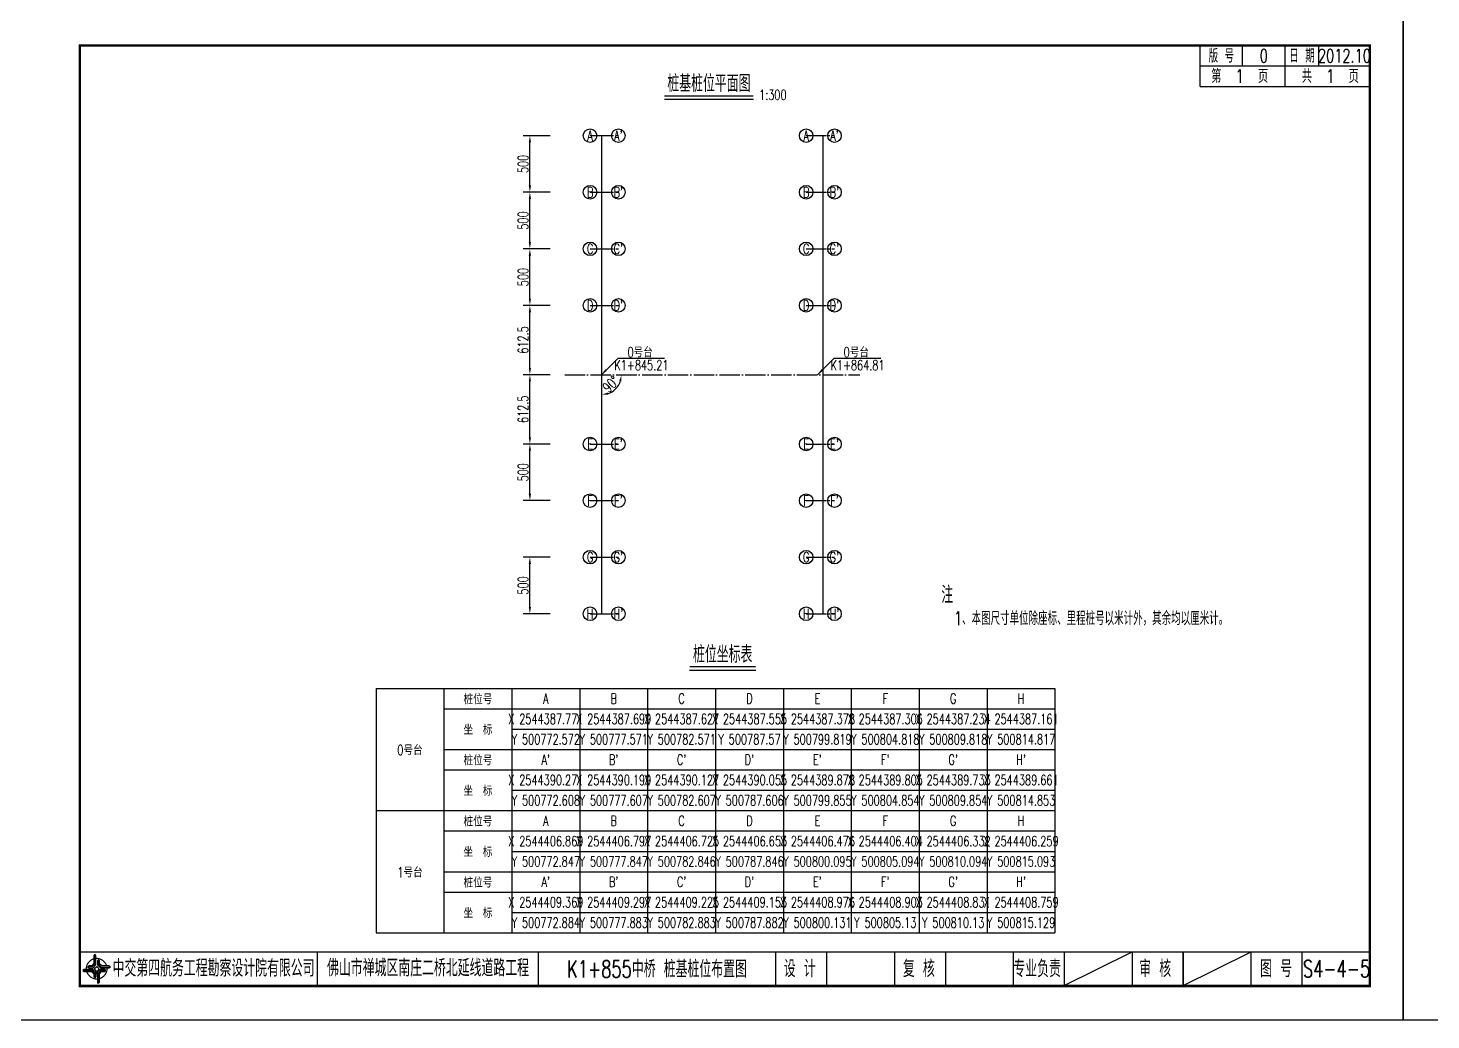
# Model space of a CAD drawing. Header units: millimetres. Extents: x -51 to 12129, y -1309 to -715.
# Drawn here: x 1224.3 to 1637.5, y -1308.7 to -1016.5 of the extents above; entities that cross this region are included whole.
import ezdxf
from ezdxf.enums import TextEntityAlignment as Align

# ---------------------------------------------------------------- set-up
doc = ezdxf.new("R2010")
doc.units = ezdxf.units.MM
doc.header["$LTSCALE"] = 0.25
doc.linetypes.add('ACAD_ISO04W100', pattern=[30, 24, -3, 0, -3])
for name, color, linetype in [('中心线', 3, 'ACAD_ISO04W100'), ('图框', 7, 'Continuous'), ('尺寸标注', 2, 'Continuous'), ('文字', 7, 'Continuous'), ('标注', 4, 'Continuous'), ('次轮廓线', 7, 'Continuous'), ('轮廓线', 1, 'Continuous')]:
    doc.layers.add(name, color=color, linetype=linetype)
doc.styles.get("Standard").update_dxf_attribs({"font": 'simplex1.shx', "width": 0.7, "bigfont": 'hztxt.shx'})
doc.dimstyles.get("Standard").update_dxf_attribs({"dimscale": 0, "dimtxt": 3, "dimasz": 2, "dimexe": 1, "dimexo": 1, "dimgap": 0.5, "dimtad": 1, "dimdec": 1, "dimzin": 9, "dimdsep": 46, "dimtxsty": 'Standard', "dimcen": 0.5, "dimclrd": 256, "dimclre": 256, "dimclrt": 256, "dimadec": 1, "dimazin": 2, "dimtfac": 1, "dimtdec": 1, "dimtix": 1, "dimtmove": 2, "dimatfit": 3, "dimfxl": 0, "dimtolj": 1, "dimtzin": 0, "dimlwd": -1, "dimlwe": -1, "dimarcsym": 0})
doc.dimstyles.new('比例1：100', dxfattribs={"dimtxt": 3, "dimasz": 2, "dimexe": 2, "dimexo": 1, "dimgap": 0.5, "dimtad": 1, "dimlfac": 10, "dimzin": 13, "dimdsep": 46, "dimtxsty": 'Standard', "dimcen": -0.09, "dimclrd": 256, "dimclre": 256, "dimclrt": 7, "dimaunit": 1, "dimadec": 0, "dimazin": 2, "dimtfac": 0.0005, "dimtix": 1, "dimtmove": 2, "dimatfit": 3, "dimfxl": 0, "dimtolj": 1, "dimtzin": 13, "dimarcsym": 0})
doc.dimstyles.new('比例1：25', dxfattribs={"dimtxt": 3, "dimasz": 2, "dimexe": 1, "dimexo": 1, "dimgap": 1, "dimtad": 1, "dimdec": 1, "dimlfac": 2.5, "dimzin": 9, "dimdsep": 46, "dimtxsty": 'Standard', "dimcen": -0.09, "dimclrd": 4, "dimclre": 4, "dimclrt": 7, "dimaunit": 1, "dimadec": 0, "dimazin": 0, "dimtfac": 0.0005, "dimtdec": 1, "dimtix": 1, "dimtmove": 2, "dimatfit": 3, "dimfxl": 0, "dimtolj": 1, "dimtzin": 13, "dimarcsym": 0})
doc.dimstyles.new('比例1：300', dxfattribs={"dimtxt": 3, "dimasz": 2, "dimexe": 2, "dimexo": 1, "dimgap": 0.5, "dimtad": 1, "dimlfac": 30, "dimzin": 13, "dimdsep": 46, "dimtxsty": 'Standard', "dimcen": -0.09, "dimclrd": 256, "dimclre": 256, "dimclrt": 7, "dimaunit": 1, "dimadec": 0, "dimazin": 2, "dimtfac": 0.0005, "dimtix": 1, "dimtmove": 2, "dimatfit": 3, "dimfxl": 0, "dimtolj": 1, "dimtzin": 13, "dimarcsym": 0})

# ---------------------------------------------------------------- blocks, each defined once
blk = doc.blocks.new('*D1118')
at = {"layer": 'Defpoints', "color": 0}
for p in [(1372.09, -1172.34), (1813.16, -1172.34), (1393.16, -1189.01)]:
    blk.add_point(p, dxfattribs=at)
at = {"layer": '标注', "lineweight": -2}
for p, q in [((1378.09, -1172.34), (1370.09, -1172.34)), ((1372.09, -1187.01), (1372.09, -1174.34)), ((1378.09, -1189.01), (1370.09, -1189.01))]:
    blk.add_line(p, q, dxfattribs=at)
at = {"layer": '标注'}
for points in [[(1371.76, -1174.34), (1372.43, -1174.34), (1372.09, -1172.34)], [(1371.76, -1187.01), (1372.43, -1187.01), (1372.09, -1189.01)]]:
    blk.add_solid(points, dxfattribs=at)
at = {"layer": '标注', "color": 7, "insert": (1370.09, -1180.68), "char_height": 3, "attachment_point": 5, "rotation": 90}
blk.add_mtext('\\A1;500', dxfattribs=at)
blk = doc.blocks.new('*D1119')
at = {"layer": 'Defpoints', "color": 0}
for p in [(1372.09, -1139.01), (1393.99, -1139.01), (1393.99, -1155.68)]:
    blk.add_point(p, dxfattribs=at)
at = {"layer": '标注', "lineweight": -2}
for p, q in [((1378.09, -1139.01), (1370.09, -1139.01)), ((1372.09, -1153.68), (1372.09, -1141.01)), ((1378.09, -1155.68), (1370.09, -1155.68))]:
    blk.add_line(p, q, dxfattribs=at)
at = {"layer": '标注'}
for points in [[(1371.76, -1141.01), (1372.43, -1141.01), (1372.09, -1139.01)], [(1371.76, -1153.68), (1372.43, -1153.68), (1372.09, -1155.68)]]:
    blk.add_solid(points, dxfattribs=at)
at = {"layer": '标注', "color": 7, "insert": (1370.09, -1147.34), "char_height": 3, "attachment_point": 5, "rotation": 90}
blk.add_mtext('\\A1;500', dxfattribs=at)
blk = doc.blocks.new('*D1120')
at = {"layer": 'Defpoints', "color": 0}
for p in [(1372.09, -1118.59), (1393.16, -1118.59), (1393.99, -1139.01)]:
    blk.add_point(p, dxfattribs=at)
at = {"layer": '标注', "lineweight": -2}
for p, q in [((1378.09, -1118.59), (1370.09, -1118.59)), ((1372.09, -1137.01), (1372.09, -1120.59)), ((1378.09, -1139.01), (1370.09, -1139.01))]:
    blk.add_line(p, q, dxfattribs=at)
at = {"layer": '标注'}
for points in [[(1371.76, -1120.59), (1372.43, -1120.59), (1372.09, -1118.59)], [(1371.76, -1137.01), (1372.43, -1137.01), (1372.09, -1139.01)]]:
    blk.add_solid(points, dxfattribs=at)
at = {"layer": '标注', "color": 7, "insert": (1370.09, -1128.8), "char_height": 3, "attachment_point": 5, "rotation": 90}
blk.add_mtext('\\A1;612.5', dxfattribs=at)
blk = doc.blocks.new('*D1121')
at = {"layer": 'Defpoints', "color": 0}
for p in [(1372.09, -1098.18), (1393.99, -1098.18), (1393.16, -1118.59)]:
    blk.add_point(p, dxfattribs=at)
at = {"layer": '标注', "lineweight": -2}
for p, q in [((1378.09, -1098.18), (1370.09, -1098.18)), ((1372.09, -1116.59), (1372.09, -1100.18)), ((1378.09, -1118.59), (1370.09, -1118.59))]:
    blk.add_line(p, q, dxfattribs=at)
at = {"layer": '标注'}
for points in [[(1371.76, -1100.18), (1372.43, -1100.18), (1372.09, -1098.18)], [(1371.76, -1116.59), (1372.43, -1116.59), (1372.09, -1118.59)]]:
    blk.add_solid(points, dxfattribs=at)
at = {"layer": '标注', "color": 7, "insert": (1370.09, -1108.38), "char_height": 3, "attachment_point": 5, "rotation": 90}
blk.add_mtext('\\A1;612.5', dxfattribs=at)
blk = doc.blocks.new('*D1122')
at = {"layer": 'Defpoints', "color": 0}
for p in [(1372.09, -1081.51), (1393.16, -1081.51), (1393.16, -1098.18)]:
    blk.add_point(p, dxfattribs=at)
at = {"layer": '标注', "lineweight": -2}
for p, q in [((1378.09, -1081.51), (1370.09, -1081.51)), ((1372.09, -1096.18), (1372.09, -1083.51)), ((1378.09, -1098.18), (1370.09, -1098.18))]:
    blk.add_line(p, q, dxfattribs=at)
at = {"layer": '标注'}
for points in [[(1371.76, -1083.51), (1372.43, -1083.51), (1372.09, -1081.51)], [(1371.76, -1096.18), (1372.43, -1096.18), (1372.09, -1098.18)]]:
    blk.add_solid(points, dxfattribs=at)
at = {"layer": '标注', "color": 7, "insert": (1370.09, -1089.84), "char_height": 3, "attachment_point": 5, "rotation": 90}
blk.add_mtext('\\A1;500', dxfattribs=at)
blk = doc.blocks.new('*D1123')
at = {"layer": 'Defpoints', "color": 0}
for p in [(1372.09, -1064.84), (1393.16, -1064.84), (1393.16, -1081.51)]:
    blk.add_point(p, dxfattribs=at)
at = {"layer": '标注', "lineweight": -2}
for p, q in [((1378.09, -1064.84), (1370.09, -1064.84)), ((1372.09, -1079.51), (1372.09, -1066.84)), ((1378.09, -1081.51), (1370.09, -1081.51))]:
    blk.add_line(p, q, dxfattribs=at)
at = {"layer": '标注'}
for points in [[(1371.76, -1066.84), (1372.43, -1066.84), (1372.09, -1064.84)], [(1371.76, -1079.51), (1372.43, -1079.51), (1372.09, -1081.51)]]:
    blk.add_solid(points, dxfattribs=at)
at = {"layer": '标注', "color": 7, "insert": (1370.09, -1073.18), "char_height": 3, "attachment_point": 5, "rotation": 90}
blk.add_mtext('\\A1;500', dxfattribs=at)
blk = doc.blocks.new('*D1124')
at = {"layer": 'Defpoints', "color": 0}
for p in [(1372.09, -1048.18), (1393.16, -1048.18), (1393.99, -1064.84)]:
    blk.add_point(p, dxfattribs=at)
at = {"layer": '标注', "lineweight": -2}
for p, q in [((1378.09, -1048.18), (1370.09, -1048.18)), ((1372.09, -1062.84), (1372.09, -1050.18)), ((1378.09, -1064.84), (1370.09, -1064.84))]:
    blk.add_line(p, q, dxfattribs=at)
at = {"layer": '标注'}
for points in [[(1371.76, -1050.18), (1372.43, -1050.18), (1372.09, -1048.18)], [(1371.76, -1062.84), (1372.43, -1062.84), (1372.09, -1064.84)]]:
    blk.add_solid(points, dxfattribs=at)
at = {"layer": '标注', "color": 7, "insert": (1370.09, -1056.51), "char_height": 3, "attachment_point": 5, "rotation": 90}
blk.add_mtext('\\A1;500', dxfattribs=at)
blk = doc.blocks.new('*D1770')
at = {"layer": 'Defpoints', "color": 0}
for p in [(6802.01, -1239.17), (1359.98, -1242.17), (6754.34, -1242.17)]:
    blk.add_point(p, dxfattribs=at)
at = {"layer": '标注', "color": 4, "lineweight": -2}
for p, q in [((6754.34, -1237.17), (6754.34, -1235.17)), ((6760.34, -1239.17), (6753.34, -1239.17)), ((6754.34, -1239.17), (6754.34, -1242.17)), ((6748.34, -1242.17), (6755.34, -1242.17)), ((6754.34, -1244.17), (6754.34, -1246.17))]:
    blk.add_line(p, q, dxfattribs=at)
at = {"layer": '标注', "color": 4}
for points in [[(6754.01, -1237.17), (6754.67, -1237.17), (6754.34, -1239.17)], [(6754.01, -1244.17), (6754.67, -1244.17), (6754.34, -1242.17)]]:
    blk.add_solid(points, dxfattribs=at)
at = {"layer": '标注', "color": 7, "insert": (6751.84, -1240.67), "char_height": 3, "attachment_point": 5, "rotation": 90}
blk.add_mtext('\\A1;7.5', dxfattribs=at)
blk = doc.blocks.new('*D1882')
at = {"layer": 'Defpoints', "color": 0}
for p in [(1393.16, -1048.18), (1382.35, -1118.59), (1469.3, -1118.59), (1396.12, -1123.72), (1393.16, -1189.01)]:
    blk.add_point(p, dxfattribs=at)
at = {"layer": '标注', "lineweight": -2}
blk.add_arc((1393.16, -1118.59), 5.92, 289.4563, 340.5437, dxfattribs=at)
at = {"layer": '标注'}
for points in [[(1398.41, -1120.51), (1399.07, -1120.62), (1399.08, -1118.59)], [(1395.19, -1124.5), (1395.07, -1123.84), (1393.16, -1124.51)]]:
    blk.add_solid(points, dxfattribs=at)
at = {"layer": '标注', "color": 7, "insert": (1395.93, -1121.36), "char_height": 3, "attachment_point": 5, "rotation": 45}
blk.add_mtext('\\A1;90°', dxfattribs=at)
blk = doc.blocks.new('series')
at = {"width": 0.75}
for tag, height, p in [('页码', 4, (-35, -19)), ('图名', 5, (-220, -282)), ('图号', 5, (-20, -282))]:
    blk.add_attdef(tag, text='', height=height, dxfattribs=at).set_placement(p, align=Align.MIDDLE_CENTER)
blk = doc.blocks.new('123')
at = {"layer": '图框', "color": 2}
blk.add_lwpolyline([(369.33, -1011.65), (369.33, -714.65), (-50.67, -714.65), (-50.67, -1011.65)], close=True, dxfattribs=at)
blk = doc.blocks.new('tb')
at = {"lineweight": -3}
h = blk.add_hatch(color=256, dxfattribs=at)
h.paths.add_polyline_path([(-1.23, -0.13), (-3.78, -0.14), (-4.14, -0.41), (-1.4, -0.44), (-0.56, -1.24), (-0.54, -2.62), (-0.27, -2.2), (-0.26, -1.06)])
h.paths.add_polyline_path([(0.13, -1.08), (0.14, -3.86), (0.41, -4.26), (0.44, -1.24), (1.25, -0.43), (2.66, -0.43), (2.26, -0.16), (1.07, -0.15)])
h.paths.add_polyline_path([(1.08, 0.3), (3.62, 0.3), (4.02, 0.56), (1.25, 0.57), (0.43, 1.39), (0.43, 2.8), (0.16, 2.41), (0.15, 1.24)])
h.paths.add_polyline_path([(-0.28, 1.21), (-0.28, 3.99), (-0.56, 4.39), (-0.57, 1.41), (-1.38, 0.6), (-2.74, 0.56), (-2.33, 0.3), (-1.2, 0.29)])
for p, q in [((-0.56, 4.39), (-0.57, 1.41)), ((-1.38, 0.6), (-2.74, 0.56)), ((-0.57, 1.41), (-1.38, 0.6)), ((0.43, 2.8), (0.43, 1.39)), ((0.43, 1.39), (1.25, 0.57)), ((1.25, 0.57), (4.02, 0.56)), ((-4.14, -0.41), (-1.4, -0.44)), ((-1.4, -0.44), (-0.56, -1.24)), ((-0.56, -1.24), (-0.54, -2.62)), ((0.41, -4.26), (0.44, -1.24)), ((0.44, -1.24), (1.25, -0.43)), ((1.25, -0.43), (2.66, -0.43))]:
    blk.add_line(p, q, dxfattribs=at)
at = {"lineweight": -3, "flags": 128}
for points in [[(-0.9, 3.99), (-0.9, 1.58), (-1.53, 0.91), (-2.34, 0.91), (-2.74, 0.56), (-2.33, 0.3), (-1.2, 0.29), (-0.28, 1.21), (-0.28, 3.99), (-0.56, 4.39)], [(-0.04, 0.77), (0.68, 0.04), (-0.04, -0.69), (-0.77, 0.05)], [(3.62, 0.92), (1.43, 0.92), (0.77, 1.54), (0.77, 2.38), (0.43, 2.8), (0.16, 2.41), (0.15, 1.24), (1.08, 0.3), (3.62, 0.3), (4.02, 0.56)], [(-3.73, -0.76), (-1.54, -0.76), (-0.89, -1.39), (-0.89, -2.21), (-0.54, -2.62), (-0.27, -2.2), (-0.26, -1.06), (-1.23, -0.13), (-3.78, -0.14), (-4.14, -0.41)], [(0.75, -3.85), (0.75, -1.43), (1.4, -0.78), (2.26, -0.78), (2.66, -0.43), (2.26, -0.16), (1.07, -0.15), (0.13, -1.08), (0.14, -3.86), (0.41, -4.26)]]:
    blk.add_lwpolyline(points, close=True, dxfattribs=at)
at = {"lineweight": -3, "const_width": 0.35, "flags": 128}
for points in [[(-0.9, 3.02, 0.324167), (-3.16, -0.14)], [(2.88, 0.92, 0.324403), (-0.24, 3.15)], [(0.75, -2.86, 0.325418), (3.02, 0.26)], [(-2.98, -0.76, 0.322976), (0.14, -2.98)]]:
    blk.add_lwpolyline(points, format="xyb", dxfattribs=at)

msp = doc.modelspace()

# ---------------------------------------------------------------- linework, layer by layer
for p, q in [((1529.33091, -1298.65472), (1549.33091, -1288.65472)), ((1564.33091, -1298.65472), (1584.33091, -1288.65472))]:
    msp.add_line(p, q)
for points, const_width in [([(1619.54252, -1021.65472), (1239.54252, -1021.65472), (1239.54252, -1298.65472), (1619.54252, -1298.65472), (1619.54252, -1021.65472)], 0.7), ([(1239.54252, -1288.65472), (1619.54252, -1288.65472)], 0.4), ([(1514.54252, -1298.65472), (1514.54252, -1288.65472)], 0.4), ([(1529.54252, -1298.65472), (1529.54252, -1288.65472)], 0.4), ([(1549.54252, -1298.65472), (1549.54252, -1288.65472)], 0.4), ([(1564.54252, -1298.65472), (1564.54252, -1288.65472)], 0.4), ([(1584.54252, -1298.65472), (1584.54252, -1288.65472)], 0.4), ([(1599.54252, -1298.65472), (1599.54252, -1288.65472)], 0.4)]:
    msp.add_lwpolyline(points, dxfattribs=dict(const_width=const_width))
at = {"layer": '中心线'}
for p, q in [((1389.82451, -1048.17571), (1398.15785, -1048.17571)), ((1453.49118, -1048.17571), (1461.82451, -1048.17571)), ((1389.82451, -1064.84238), (1398.15785, -1064.84238)), ((1453.49118, -1064.84238), (1461.82451, -1064.84238)), ((1389.82451, -1081.50904), (1398.15785, -1081.50904)), ((1453.49118, -1081.50904), (1461.82451, -1081.50904)), ((1389.82451, -1098.17571), (1398.15785, -1098.17571)), ((1453.49118, -1098.17571), (1461.82451, -1098.17571)), ((1382.35207, -1118.59238), (1469.29696, -1118.59238)), ((1389.82451, -1139.00904), (1398.15785, -1139.00904)), ((1453.49118, -1139.00904), (1461.82451, -1139.00904)), ((1389.82451, -1155.67571), (1398.15785, -1155.67571)), ((1453.49118, -1155.67571), (1461.82451, -1155.67571)), ((1389.82451, -1172.34238), (1398.15785, -1172.34238)), ((1453.49118, -1172.34238), (1461.82451, -1172.34238)), ((1389.82451, -1189.00904), (1398.15785, -1189.00904)), ((1453.49118, -1189.00904), (1461.82451, -1189.00904))]:
    msp.add_line(p, q, dxfattribs=at)
at = {"layer": '图框', "const_width": 0.4}
for points in [[(1309.43594, -1288.65472), (1309.43594, -1298.65472)], [(1374.54252, -1298.65472), (1374.54252, -1288.65472)], [(1444.54252, -1298.65472), (1444.54252, -1288.65472)], [(1459.54252, -1298.65472), (1459.54252, -1288.65472)], [(1479.54252, -1298.65472), (1479.54252, -1288.65472)], [(1494.54252, -1298.65472), (1494.54252, -1288.65472)], [(1514.54252, -1298.65472), (1514.54252, -1288.65472)]]:
    msp.add_lwpolyline(points, dxfattribs=at)
at = {"layer": '尺寸标注', "color": 1}
for centre in [(1389.82451, -1048.17571), (1398.15785, -1048.17571), (1453.49118, -1048.17571), (1461.82451, -1048.17571), (1389.82451, -1064.84238), (1398.15785, -1064.84238), (1453.49118, -1064.84238), (1461.82451, -1064.84238), (1389.82451, -1081.50904), (1398.15785, -1081.50904), (1453.49118, -1081.50904), (1461.82451, -1081.50904), (1389.82451, -1098.17571), (1398.15785, -1098.17571), (1453.49118, -1098.17571), (1461.82451, -1098.17571), (1389.82451, -1139.00904), (1398.15785, -1139.00904), (1453.49118, -1139.00904), (1461.82451, -1139.00904), (1389.82451, -1155.67571), (1398.15785, -1155.67571), (1453.49118, -1155.67571), (1461.82451, -1155.67571), (1389.82451, -1172.34238), (1398.15785, -1172.34238), (1453.49118, -1172.34238), (1461.82451, -1172.34238), (1389.82451, -1189.00904), (1398.15785, -1189.00904), (1453.49118, -1189.00904), (1461.82451, -1189.00904)]:
    msp.add_circle(centre, 2, dxfattribs=at)
at = {"layer": '文字'}
for p, q in [((1411.7197, -1037.45995), (1437.94804, -1037.45995)), ((1419.14897, -1205.63595), (1438.62535, -1205.63595))]:
    msp.add_line(p, q, dxfattribs=at)
at = {"layer": '文字', "color": 7}
for p, q in [((1346.78507, -1210.99178), (1346.78507, -1282.99178)), ((1366.78507, -1210.99178), (1366.78507, -1282.99178)), ((1386.78507, -1210.99178), (1386.78507, -1282.99178)), ((1406.78507, -1210.99178), (1406.78507, -1282.99178)), ((1426.78507, -1210.99178), (1426.78507, -1282.99178)), ((1446.78507, -1210.99178), (1446.78507, -1282.99178)), ((1466.78507, -1210.99178), (1466.78507, -1282.99178)), ((1486.78507, -1210.99178), (1486.78507, -1282.99178)), ((1506.78507, -1210.99178), (1506.78507, -1282.99178)), ((1346.78507, -1216.99178), (1526.78507, -1216.99178)), ((1366.78507, -1222.99178), (1526.78507, -1222.99178)), ((1346.78507, -1228.99178), (1526.78507, -1228.99178)), ((1346.78507, -1234.99178), (1526.78507, -1234.99178)), ((1366.78507, -1240.99178), (1526.78507, -1240.99178)), ((1326.78507, -1246.99178), (1526.78507, -1246.99178)), ((1346.78507, -1252.99178), (1526.78507, -1252.99178)), ((1366.78507, -1258.99178), (1526.78507, -1258.99178)), ((1346.78507, -1264.99178), (1526.78507, -1264.99178)), ((1346.78507, -1270.99178), (1526.78507, -1270.99178)), ((1366.78507, -1276.99178), (1526.78507, -1276.99178))]:
    msp.add_line(p, q, dxfattribs=at)
at = {"layer": '文字', "const_width": 0.4}
for points in [[(1411.7197, -1036.45995), (1437.94804, -1036.45995)], [(1419.14897, -1204.63595), (1438.62535, -1204.63595)]]:
    msp.add_lwpolyline(points, dxfattribs=at)
at = {"layer": '标注'}
for p, q in [((1393.15785, -1048.17571), (1393.15785, -1189.00904)), ((1458.49118, -1189.00904), (1458.49118, -1048.17571))]:
    msp.add_line(p, q, dxfattribs=at)
at = {"layer": '次轮廓线'}
for p, q in [((1569.54252, -1033.65472), (1569.54252, -1021.65472)), ((1582.04252, -1027.65472), (1582.04252, -1021.65472)), ((1594.54252, -1027.65472), (1594.54252, -1021.65472)), ((1604.54252, -1027.65472), (1604.54252, -1021.65472)), ((1569.54252, -1027.65472), (1619.54252, -1027.65472)), ((1594.54252, -1033.65472), (1594.54252, -1027.65472)), ((1569.54252, -1033.65472), (1619.54252, -1033.65472))]:
    msp.add_line(p, q, dxfattribs=at)
at = {"layer": '轮廓线'}
for p, q in [((1326.78507, -1210.99178), (1526.78507, -1210.99178)), ((1326.78507, -1210.99178), (1326.78507, -1282.99178)), ((1526.78507, -1210.99178), (1526.78507, -1282.99178)), ((1326.78507, -1282.99178), (1526.78507, -1282.99178))]:
    msp.add_line(p, q, dxfattribs=at)

# ---------------------------------------------------------------- block references
ref = msp.add_blockref('series', (1629.54252, -1011.65472))
ref.add_attrib('页码', '第  1  页    共  1  页', dxfattribs={"height": 4, "width": 0.75}).set_placement((1594.54252, -1030.65472), align=Align.MIDDLE_CENTER)
at = {"layer": '图框', "lineweight": -3}
msp.add_blockref('tb', (1244.53825, -1293.64938), dxfattribs=at)
at = {"layer": '标注'}
for p in [(1260, -297), (1680, -297)]:
    msp.add_blockref('123', p, dxfattribs=at)

# ---------------------------------------------------------------- texts
at = {"width": 0.7}
for s, height, p in [('A', 3, (1389.82451, -1048.17571)), ("A'", 3, (1398.15785, -1048.17571)), ('A', 3, (1453.49118, -1048.17571)), ("A'", 3, (1461.82451, -1048.17571)), ('B', 3, (1389.82451, -1064.84238)), ("B'", 3, (1398.15785, -1064.84238)), ('B', 3, (1453.49118, -1064.84238)), ("B'", 3, (1461.82451, -1064.84238)), ('C', 3, (1389.82451, -1081.50904)), ("C'", 3, (1398.15785, -1081.50904)), ('C', 3, (1453.49118, -1081.50904)), ("C'", 3, (1461.82451, -1081.50904)), ('D', 3, (1389.82451, -1098.17571)), ("D'", 3, (1398.15785, -1098.17571)), ('D', 3, (1453.49118, -1098.17571)), ("D'", 3, (1461.82451, -1098.17571)), ('E', 3, (1389.82451, -1139.00904)), ("E'", 3, (1398.15785, -1139.00904)), ('E', 3, (1453.49118, -1139.00904)), ("E'", 3, (1461.82451, -1139.00904)), ('F', 3, (1389.82451, -1155.67571)), ("F'", 3, (1398.15785, -1155.67571)), ('F', 3, (1453.49118, -1155.67571)), ("F'", 3, (1461.82451, -1155.67571)), ('G', 3, (1389.82451, -1172.34238)), ("G'", 3, (1398.15785, -1172.34238)), ('G', 3, (1453.49118, -1172.34238)), ("G'", 3, (1461.82451, -1172.34238)), ('H', 3, (1389.82451, -1189.00904)), ("H'", 3, (1398.15785, -1189.00904)), ('H', 3, (1453.49118, -1189.00904)), ("H'", 3, (1461.82451, -1189.00904)), ('专业负责', 5, (1521.53275, -1293.56013)), ('审 核', 5, (1556.30655, -1293.56013)), ('图 号', 5, (1591.92572, -1293.56013)), ('S4-4-5', 5, (1609.74536, -1293.56014))]:
    msp.add_text(s, height=height, dxfattribs=at).set_placement(p, align=Align.MIDDLE_CENTER)
for s, p in [('0号台', (1404.5837, -1113.47069)), ('0号台', (1468.25037, -1113.47069)), ('K1+845.21', (1404.95211, -1117.29184)), ('K1+864.81', (1468.61878, -1117.29184))]:
    msp.add_text(s, height=3, dxfattribs=at).set_placement(p, align=Align.CENTER)
msp.add_text('注', height=5, dxfattribs=at).set_placement((1493.29978, -1180.90005), align=Align.TOP_LEFT)
at = {"color": 7, "width": 0.7}
msp.add_text('1、本图尺寸单位除座标、里程桩号以米计外，其余均以厘米计。', height=4, dxfattribs=at).set_placement((1497.00733, -1188.35301), align=Align.TOP_LEFT)
at = {"layer": '图框', "width": 0.7}
for s, p in [('中交第四航务工程勘察设计院有限公司', (1278.90762, -1293.40628)), ('佛山市禅城区南庄二桥北延线道路工程', (1342.08677, -1293.34002)), ('K1+855中桥 桩基桩位布置图', (1409.54252, -1293.65472)), ('设 计', (1451.58718, -1293.56013)), ('复 核', (1486.682, -1293.56013))]:
    msp.add_text(s, height=5, dxfattribs=at).set_placement(p, align=Align.MIDDLE_CENTER)
at = {"layer": '文字', "width": 0.7}
for s, height, p in [('版 号', 4, (1575.79252, -1024.65472)), ('0', 4, (1588.29252, -1024.65472)), ('日 期', 4, (1599.54252, -1024.65472)), ('2012.10', 4, (1612.04252, -1024.65472)), ('桩基桩位平面图', 5, (1424.83404, -1032.7898)), ('1:300', 3, (1443.66233, -1036.16086)), ('桩位坐标表', 5, (1428.88732, -1200.96581))]:
    msp.add_text(s, height=height, dxfattribs=at).set_placement(p, align=Align.MIDDLE_CENTER)
at = {"layer": '文字', "color": 7, "width": 0.7}
for s, p in [('桩位号', (1356.78507, -1213.99178)), ('A', (1376.78507, -1213.99178)), ('B', (1396.78507, -1213.99178)), ('C', (1416.78507, -1213.99178)), ('D', (1436.78507, -1213.99178)), ('E', (1456.78507, -1213.99178)), ('F', (1476.78507, -1213.99178)), ('G', (1496.78507, -1213.99178)), ('H', (1516.78507, -1213.99178)), ('X 2544387.771', (1376.78507, -1219.99178)), ('X 2544387.699', (1396.78507, -1219.99178)), ('X 2544387.627', (1416.78507, -1219.99178)), ('X 2544387.555', (1436.78507, -1219.99178)), ('X 2544387.378', (1456.78507, -1219.99178)), ('X 2544387.306', (1476.78507, -1219.99178)), ('X 2544387.234', (1496.78507, -1219.99178)), ('X 2544387.161', (1516.78507, -1219.99178)), ('坐  标', (1356.78507, -1222.99178)), ('0号台', (1336.78507, -1228.99178)), ('Y 500772.572', (1376.78507, -1225.99178)), ('Y 500777.571', (1396.78507, -1225.99178)), ('Y 500782.571', (1416.78507, -1225.99178)), ('Y 500787.57', (1436.78507, -1225.99178)), ('Y 500799.819', (1456.78507, -1225.99178)), ('Y 500804.818', (1476.78507, -1225.99178)), ('Y 500809.818', (1496.78507, -1225.99178)), ('Y 500814.817', (1516.78507, -1225.99178)), ('桩位号', (1356.78507, -1231.99178)), ("A'", (1376.78507, -1231.99178)), ("B'", (1396.78507, -1231.99178)), ("C'", (1416.78507, -1231.99178)), ("D'", (1436.78507, -1231.99178)), ("E'", (1456.78507, -1231.99178)), ("F'", (1476.78507, -1231.99178)), ("G'", (1496.78507, -1231.99178)), ("H'", (1516.78507, -1231.99178)), ('坐  标', (1356.78507, -1240.99178)), ('X 2544390.271', (1376.78507, -1237.99178)), ('X 2544390.199', (1396.78507, -1237.99178)), ('X 2544390.127', (1416.78507, -1237.99178)), ('X 2544390.055', (1436.78507, -1237.99178)), ('X 2544389.878', (1456.78507, -1237.99178)), ('X 2544389.805', (1476.78507, -1237.99178)), ('X 2544389.733', (1496.78507, -1237.99178)), ('X 2544389.661', (1516.78507, -1237.99178)), ('Y 500772.608', (1376.78507, -1243.99178)), ('Y 500777.607', (1396.78507, -1243.99178)), ('Y 500782.607', (1416.78507, -1243.99178)), ('Y 500787.606', (1436.78507, -1243.99178)), ('Y 500799.855', (1456.78507, -1243.99178)), ('Y 500804.854', (1476.78507, -1243.99178)), ('Y 500809.854', (1496.78507, -1243.99178)), ('Y 500814.853', (1516.78507, -1243.99178)), ('桩位号', (1356.78507, -1249.99178)), ('A', (1376.78507, -1249.99178)), ('B', (1396.78507, -1249.99178)), ('C', (1416.78507, -1249.99178)), ('D', (1436.78507, -1249.99178)), ('E', (1456.78507, -1249.99178)), ('F', (1476.78507, -1249.99178)), ('G', (1496.78507, -1249.99178)), ('H', (1516.78507, -1249.99178)), ('X 2544406.869', (1376.78507, -1255.99178)), ('X 2544406.797', (1396.78507, -1255.99178)), ('X 2544406.725', (1416.78507, -1255.99178)), ('X 2544406.653', (1436.78507, -1255.99178)), ('X 2544406.476', (1456.78507, -1255.99178)), ('X 2544406.404', (1476.78507, -1255.99178)), ('X 2544406.332', (1496.78507, -1255.99178)), ('X 2544406.259', (1516.78507, -1255.99178)), ('坐  标', (1356.78507, -1258.99178)), ('1号台', (1336.78507, -1264.99178)), ('Y 500772.847', (1376.78507, -1261.99178)), ('Y 500777.847', (1396.78507, -1261.99178)), ('Y 500782.846', (1416.78507, -1261.99178)), ('Y 500787.846', (1436.78507, -1261.99178)), ('Y 500800.095', (1456.78507, -1261.99178)), ('Y 500805.094', (1476.78507, -1261.99178)), ('Y 500810.094', (1496.78507, -1261.99178)), ('Y 500815.093', (1516.78507, -1261.99178)), ('桩位号', (1356.78507, -1267.99178)), ("A'", (1376.78507, -1267.99178)), ("B'", (1396.78507, -1267.99178)), ("C'", (1416.78507, -1267.99178)), ("D'", (1436.78507, -1267.99178)), ("E'", (1456.78507, -1267.99178)), ("F'", (1476.78507, -1267.99178)), ("G'", (1496.78507, -1267.99178)), ("H'", (1516.78507, -1267.99178)), ('X 2544409.369', (1376.78507, -1273.99178)), ('X 2544409.297', (1396.78507, -1273.99178)), ('X 2544409.225', (1416.78507, -1273.99178)), ('X 2544409.153', (1436.78507, -1273.99178)), ('X 2544408.976', (1456.78507, -1273.99178)), ('X 2544408.903', (1476.78507, -1273.99178)), ('X 2544408.831', (1496.78507, -1273.99178)), ('X 2544408.759', (1516.78507, -1273.99178)), ('坐  标', (1356.78507, -1276.99178)), ('Y 500772.884', (1376.78507, -1279.99178)), ('Y 500777.883', (1396.78507, -1279.99178)), ('Y 500782.883', (1416.78507, -1279.99178)), ('Y 500787.882', (1436.78507, -1279.99178)), ('Y 500800.131', (1456.78507, -1279.99178)), ('Y 500805.13', (1476.78507, -1279.99178)), ('Y 500810.13', (1496.78507, -1279.99178)), ('Y 500815.129', (1516.78507, -1279.99178))]:
    msp.add_text(s, height=3, dxfattribs=at).set_placement(p, align=Align.MIDDLE)

# ---------------------------------------------------------------- dimensions: what is measured, and where the dimension line sits
at = {"layer": '标注'}
for base, p1, p2, dimstyle, picture, middle in [((1372.09343, -1048.17571), (1393.99118, -1064.84238), (1393.15785, -1048.17571), '比例1：300', '*D1124', (1370.09343, -1056.50904)), ((1372.09343, -1064.84238), (1393.15785, -1081.50904), (1393.15785, -1064.84238), '比例1：300', '*D1123', (1370.09343, -1073.17571)), ((1372.09343, -1081.50904), (1393.15785, -1098.17571), (1393.15785, -1081.50904), '比例1：300', '*D1122', (1370.09343, -1089.84238)), ((1372.09343, -1098.17571), (1393.15785, -1118.59238), (1393.99118, -1098.17571), '比例1：300', '*D1121', (1370.09343, -1108.38404)), ((1372.09343, -1118.59238), (1393.99118, -1139.00904), (1393.15785, -1118.59238), '比例1：300', '*D1120', (1370.09343, -1128.80071)), ((1372.09343, -1139.00904), (1393.99118, -1155.67571), (1393.99118, -1139.00904), '比例1：300', '*D1119', (1370.09343, -1147.34238)), ((1372.09343, -1172.34238), (1393.15785, -1189.00904), (1813.15785, -1172.34238), '比例1：300', '*D1118', (1370.09343, -1180.67571)), ((6754.34071, -1242.16763), (6802.01318, -1239.16763), (1359.9844, -1242.16763), '比例1：25', '*D1770', (6751.84071, -1240.66763))]:
    dim = msp.add_linear_dim(base=base, p1=p1, p2=p2, angle=90, dimstyle=dimstyle, dxfattribs=at)
    dim.commit()
    dim.dimension.update_dxf_attribs({"geometry": picture, "text_midpoint": middle})
dim = msp.add_angular_dim_2l(base=(1396.11688, -1123.71757), line1=((1393.15785, -1189.00904), (1393.15785, -1048.17571)), line2=((1382.35207, -1118.59238), (1469.29696, -1118.59238)), dimstyle='比例1：100', dxfattribs=at)
dim.commit()
dim.dimension.update_dxf_attribs({"geometry": '*D1882', "text_midpoint": (1395.92834, -1121.36287)})

# ---------------------------------------------------------------- leaders
for points in [[(1393.15785, -1118.59238), (1398.08067, -1113.66955), (1411.78594, -1113.66955)], [(1456.82451, -1118.59238), (1461.74734, -1113.66955), (1475.45261, -1113.66955)]]:
    msp.add_leader(points, dimstyle='Standard', override={"dimscale": 1, "dimtad": 0}, dxfattribs=at)

doc.saveas('drawing.dxf')
